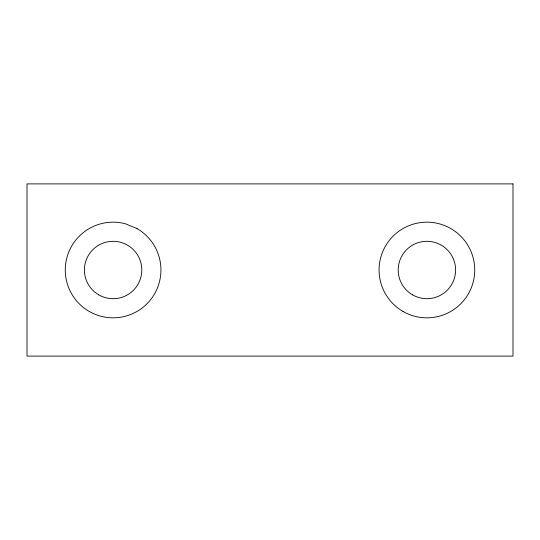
<?xml version="1.0" encoding="UTF-8"?>
<svg xmlns="http://www.w3.org/2000/svg" width="540" height="540" viewBox="0 0 540 540"><rect width="100%" height="100%" fill="white"/><g stroke="black" fill="none" stroke-linecap="round" stroke-linejoin="round"><path stroke-width="0.81" d="M513 183.897L27 183.897L27 356.103L513 356.103L513 183.897M137.018 228.575L125.483 223.796A47.837 47.837 0 0 0 65.995 278.309A47.837 47.837 0 0 0 140.542 309.184A47.837 47.837 0 0 0 137.018 228.575M98.753 294.853A28.701 28.701 0 0 0 141.804 270A28.701 28.701 0 0 0 98.753 245.147A28.701 28.701 0 0 0 98.753 294.853M412.546 294.853A28.701 28.701 0 0 0 455.598 270A28.701 28.701 0 0 0 412.546 245.147A28.701 28.701 0 0 0 412.546 294.853M402.982 311.425A47.837 47.837 0 0 0 474.734 270A47.837 47.837 0 0 0 402.982 228.575A47.837 47.837 0 0 0 402.982 311.425"/></g></svg>
